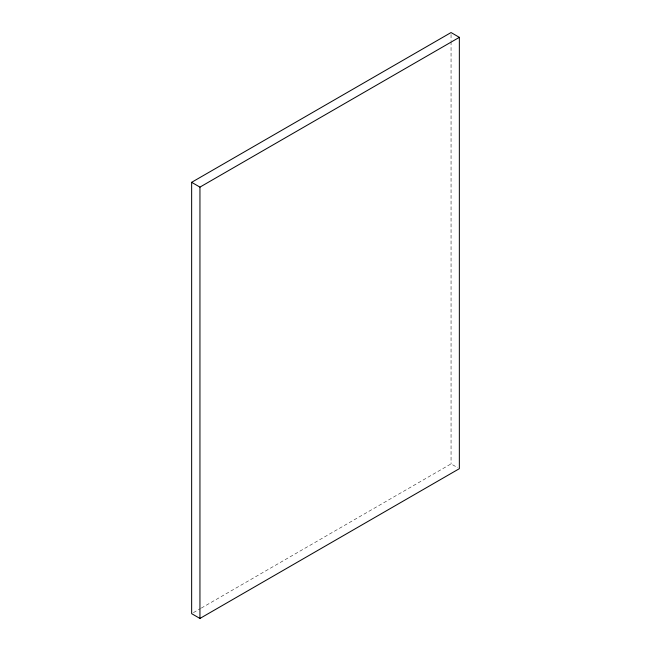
<?xml version="1.0" encoding="UTF-8"?>
<svg xmlns="http://www.w3.org/2000/svg" width="651" height="651" viewBox="0 0 651 651"><rect width="100%" height="100%" fill="white"/><g stroke="black" fill="none" stroke-linecap="round" stroke-linejoin="round"><path stroke-width="0.49" stroke-dasharray="3.25 2.44" d="M193.404 612.64L200.435 608.579M201.322 608.075L451.053 463.886L457.694 467.719M451.053 34.576L451.053 40.671M451.053 41.68L451.053 463.886"/><path stroke-width="0.98" d="M191.646 182.321L451.053 32.55L459.354 37.343L459.354 468.679L199.947 618.45L191.646 613.657L191.646 182.321L199.947 187.114L459.354 37.343M199.947 187.114L199.947 618.45"/></g></svg>
